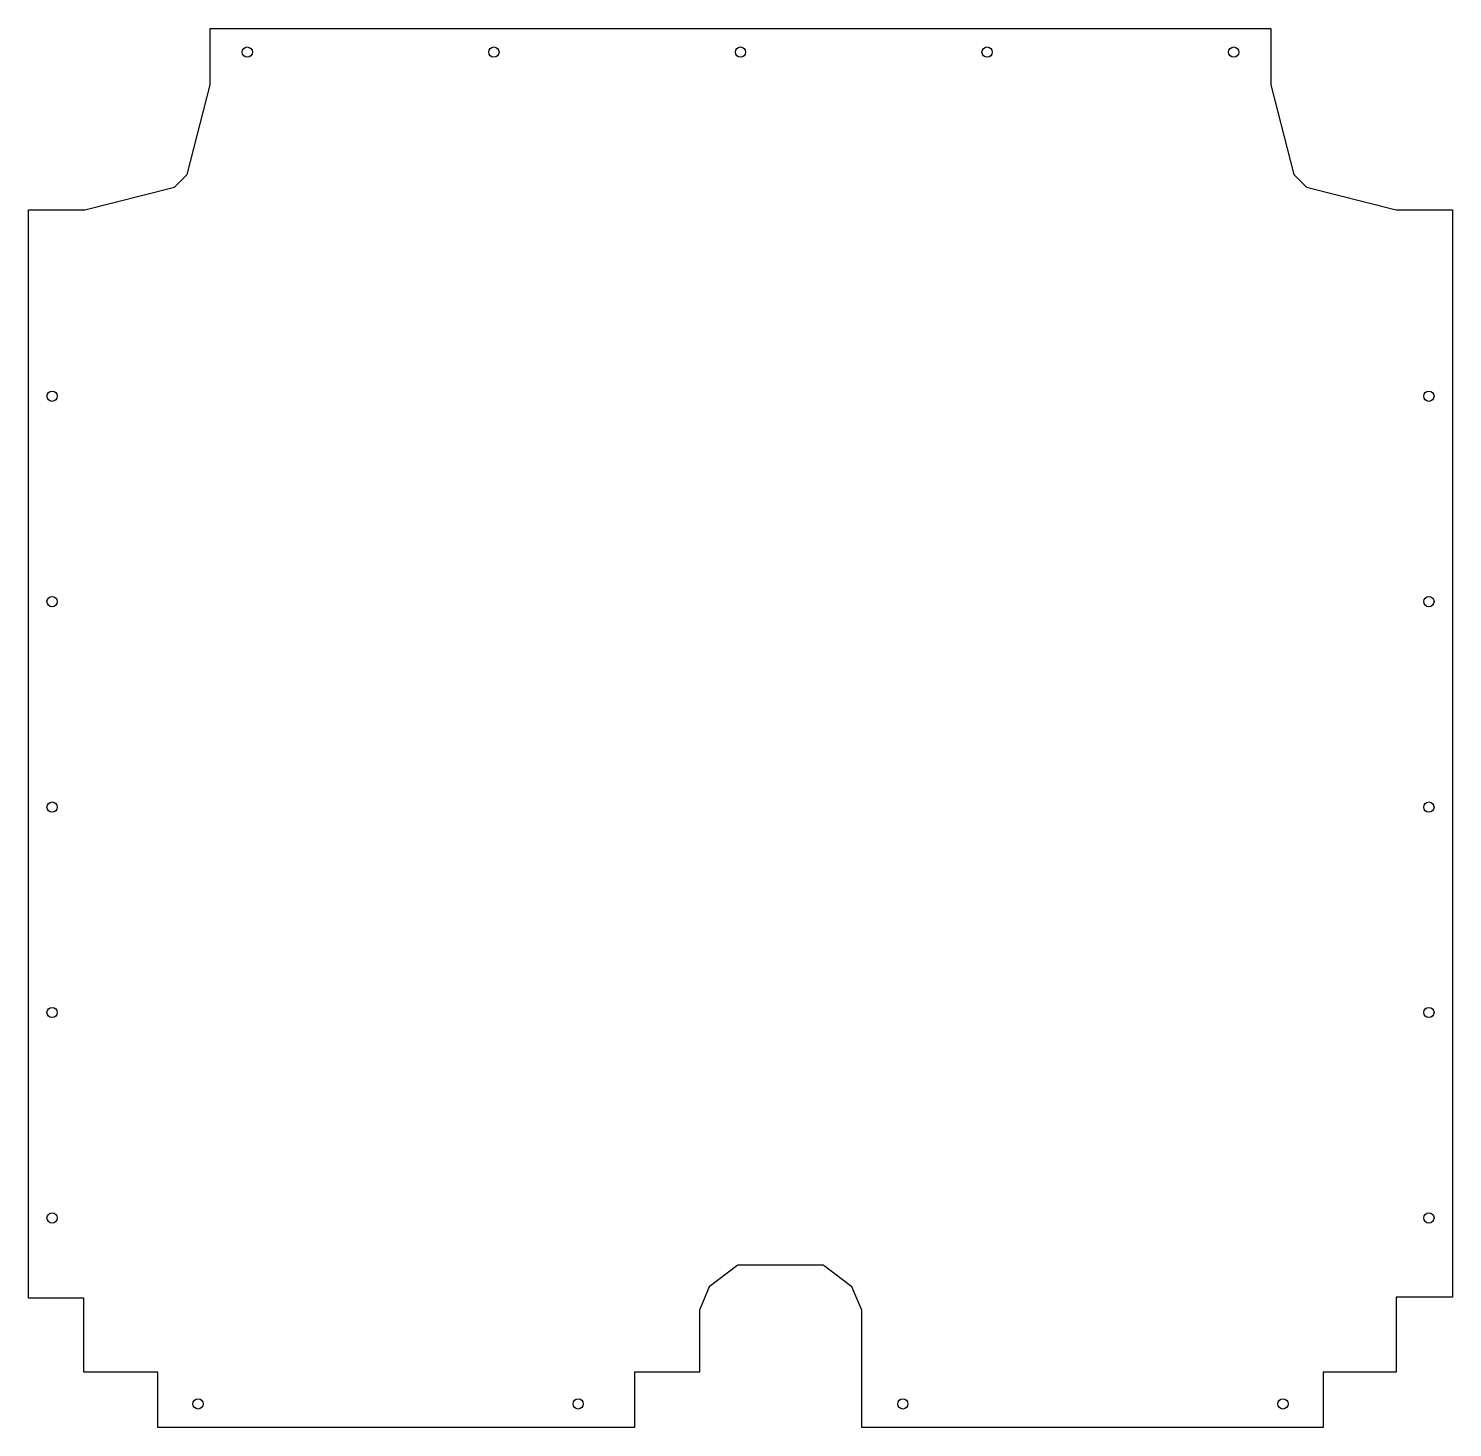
# Model space of a CAD drawing. Header units: millimetres. Extents: x -347 to 346, y -658 to 23.
import ezdxf

# ---------------------------------------------------------------- set-up
doc = ezdxf.new("R2010")
doc.units = ezdxf.units.MM
doc.layers.get('0').update_dxf_attribs({"linetype": 'CONTINUOUS'})

msp = doc.modelspace()

# ---------------------------------------------------------------- linework, layer by layer
msp.add_lwpolyline([(-319.05, -65.27), (-275.46, -54.12), (-269.3, -47.95), (-258.15, -4.36), (-258.15, 23.09), (258.15, 23.09), (258.15, -4.36), (269.3, -47.95), (275.46, -54.12), (319.05, -65.27), (346.5, -65.27), (346.5, -594.41), (319, -594.41), (319, -630.91), (283.5, -630.91), (283.5, -657.91), (59, -657.91), (59, -600.81), (54.22, -589.42), (40.79, -579.15), (40.38, -578.91), (-1.38, -578.91), (-1.79, -579.15), (-15.22, -589.42), (-20, -600.81), (-20, -630.91), (-51.56, -630.91), (-51.56, -657.91), (-283.5, -657.91), (-283.5, -630.91), (-319.5, -630.91), (-319.5, -594.91), (-346.5, -594.91), (-346.5, -65.27)], close=True)
for centre in [(-240, 11.59), (-120, 11.59), (0, 11.59), (120, 11.59), (240, 11.59), (-335, -155.91), (335, -155.91), (-335, -255.91), (335, -255.91), (-335, -355.91), (335, -355.91), (-335, -455.91), (335, -455.91), (-335, -555.91), (335, -555.91), (-264, -646.41), (-79, -646.41), (79, -646.41), (264, -646.41)]:
    msp.add_circle(centre, 2.5)

doc.saveas('drawing.dxf')
